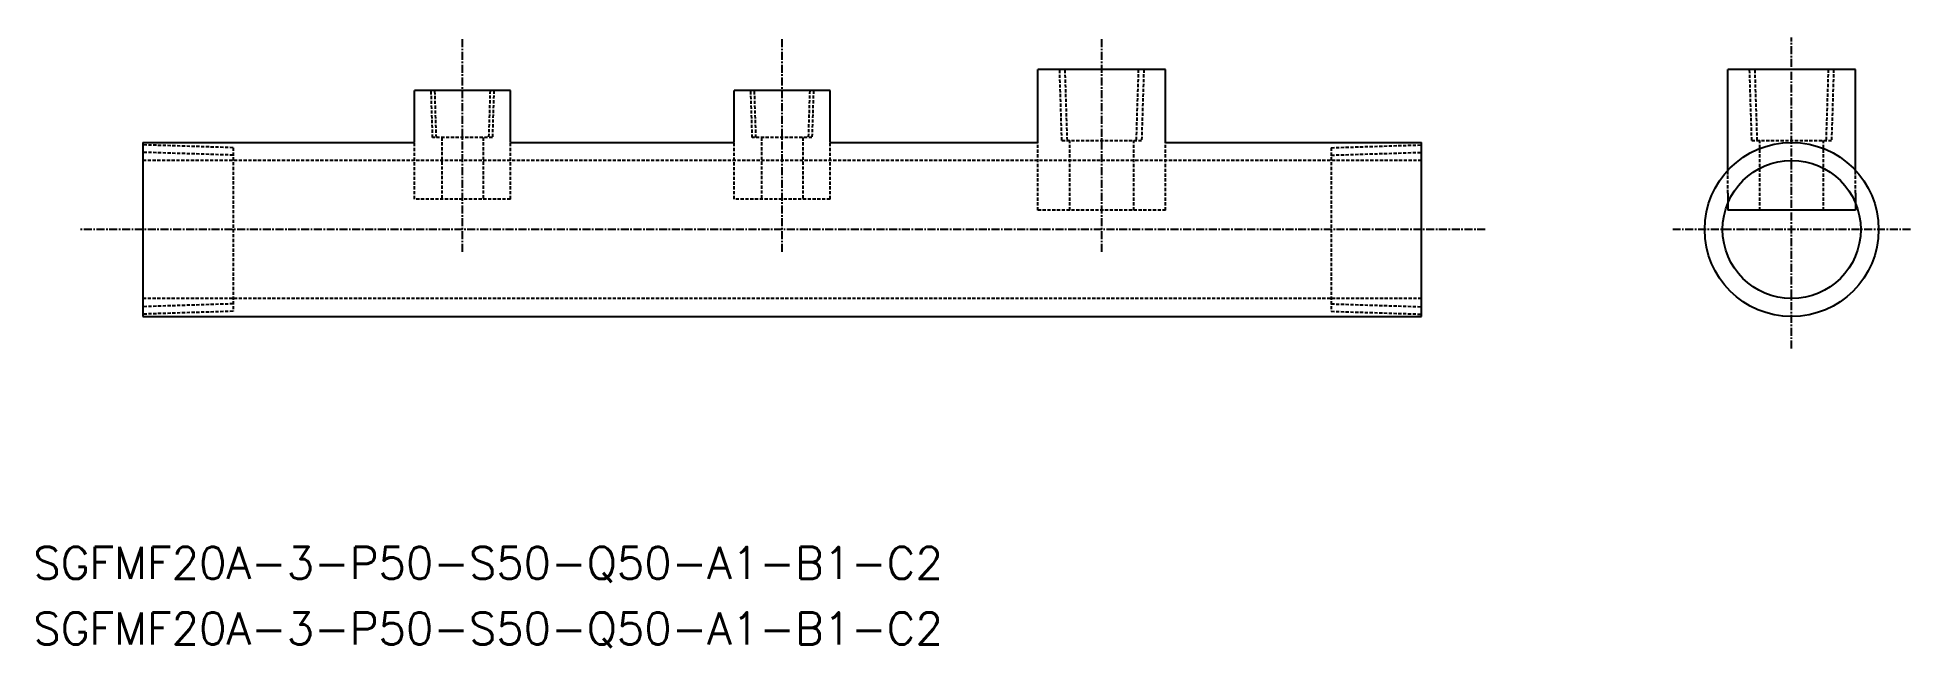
# Model space of a CAD drawing. Extents: x 283 to 576, y 463 to 558.
import ezdxf

# ---------------------------------------------------------------- set-up
doc = ezdxf.new("R2010")
doc.units = 0
doc.linetypes.add('CENTER', pattern=[2, 1.25, -0.25, 0.25, -0.25])
doc.linetypes.add('DASHED', pattern=[0.75, 0.5, -0.25])
doc.layers.get('0').update_dxf_attribs({"linetype": 'CONTINUOUS'})
doc.layers.add('CENTER', color=1, linetype='CENTER')
doc.styles.get("Standard").update_dxf_attribs({"font": 'txt.shx', "bigfont": '@extfont2.shx'})

msp = doc.modelspace()

# ---------------------------------------------------------------- linework, layer by layer
at = {"color": 7, "linetype": 'CONTINUOUS'}
for p, q in [((439.95, 541.75), (439.95, 553.15)), ((459.95, 553.15), (439.95, 553.15)), ((459.95, 541.75), (459.95, 553.15)), ((567.88, 553.15), (547.88, 553.15)), ((547.88, 536.76), (547.88, 553.15)), ((567.88, 536.76), (567.88, 553.15)), ((357.45, 549.85), (342.45, 549.85)), ((342.45, 541.75), (342.45, 549.85)), ((357.45, 541.75), (357.45, 549.85)), ((407.45, 549.85), (392.45, 549.85)), ((392.45, 541.75), (392.45, 549.85)), ((407.45, 541.75), (407.45, 549.85)), ((299.95, 541.75), (342.45, 541.75)), ((299.95, 541.75), (299.95, 514.55)), ((357.45, 541.75), (392.45, 541.75)), ((407.45, 541.75), (439.95, 541.75)), ((459.95, 541.75), (499.95, 541.75)), ((499.95, 514.55), (499.95, 541.75)), ((547.88, 533.83), (547.88, 531.15)), ((567.88, 533.83), (567.88, 531.15)), ((567.88, 531.15), (547.88, 531.15)), ((299.95, 514.55), (499.95, 514.55))]:
    msp.add_line(p, q, dxfattribs=at)
at = {"color": 3, "linetype": 'DASHED'}
for p, q in [((443.71, 542.08), (443.37, 553.15)), ((444.57, 542.08), (444.22, 553.15)), ((455.67, 553.15), (455.32, 542.08)), ((456.53, 553.15), (456.18, 542.08)), ((551.64, 542.08), (551.3, 553.15)), ((552.5, 542.08), (552.15, 553.15)), ((563.6, 553.15), (563.25, 542.08)), ((564.45, 553.15), (564.11, 542.08)), ((345.28, 542.52), (345.05, 549.85)), ((345.86, 542.52), (345.63, 549.85)), ((354.26, 549.85), (354.04, 542.52)), ((354.85, 549.85), (354.62, 542.52)), ((395.28, 542.52), (395.05, 549.85)), ((395.86, 542.52), (395.63, 549.85)), ((404.26, 549.85), (404.04, 542.52)), ((404.85, 549.85), (404.62, 542.52)), ((354.62, 542.52), (345.28, 542.52)), ((346.7, 542.52), (346.7, 532.9)), ((353.2, 542.52), (353.2, 532.9)), ((404.62, 542.52), (395.28, 542.52)), ((396.7, 542.52), (396.7, 532.9)), ((403.2, 542.52), (403.2, 532.9)), ((314.05, 540.93), (299.95, 541.37)), ((314.05, 539.77), (299.95, 540.21)), ((314.05, 540.93), (314.05, 515.37)), ((342.45, 541.75), (342.45, 541.75)), ((342.45, 532.9), (342.45, 541.75)), ((357.45, 541.75), (357.45, 541.75)), ((357.45, 532.9), (357.45, 541.75)), ((392.45, 541.75), (392.45, 541.75)), ((392.45, 532.9), (392.45, 541.75)), ((407.45, 541.75), (407.45, 541.75)), ((407.45, 532.9), (407.45, 541.75)), ((439.95, 531.15), (439.95, 541.75)), ((443.71, 542.08), (456.18, 542.08)), ((444.95, 531.15), (444.95, 542.08)), ((454.95, 531.15), (454.95, 542.08)), ((459.95, 531.15), (459.95, 541.75)), ((485.85, 540.93), (499.95, 541.37)), ((485.85, 540.93), (485.85, 515.37)), ((485.85, 539.77), (499.95, 540.21)), ((551.64, 542.08), (564.11, 542.08)), ((552.88, 531.15), (552.88, 542.08)), ((562.88, 531.15), (562.88, 542.08)), ((499.95, 538.95), (299.95, 538.95)), ((547.88, 533.83), (547.88, 536.76)), ((567.88, 533.83), (567.88, 536.76)), ((357.45, 532.9), (342.45, 532.9)), ((407.45, 532.9), (392.45, 532.9)), ((459.95, 531.15), (439.95, 531.15)), ((499.95, 517.35), (299.95, 517.35)), ((314.05, 516.53), (299.95, 516.09)), ((485.85, 516.53), (499.95, 516.09)), ((314.05, 515.37), (299.95, 514.93)), ((485.85, 515.37), (499.95, 514.93))]:
    msp.add_line(p, q, dxfattribs=at)
at = {"color": 7, "linetype": 'CONTINUOUS'}
for radius in [13.6, 10.8]:
    msp.add_circle((557.88, 528.15), radius, dxfattribs=at)
at = {"layer": 'CENTER', "linetype": 'CENTER'}
for p, q in [((349.95, 524.65), (349.95, 558.15)), ((399.95, 524.65), (399.95, 558.15)), ((399.95, 524.65), (399.95, 558.15)), ((449.95, 524.65), (449.95, 558.15)), ((557.88, 509.55), (557.88, 558.15)), ((509.95, 528.15), (289.95, 528.15)), ((576.48, 528.15), (539.28, 528.15))]:
    msp.add_line(p, q, dxfattribs=at)

# ---------------------------------------------------------------- texts
at = {"color": 7, "linetype": 'CONTINUOUS'}
for p in [(282.81, 473.55), (282.81, 463.32)]:
    msp.add_text('SGFMF20A-3-P50-S50-Q50-A1-B1-C2', height=5, dxfattribs=at).set_placement(p)

doc.saveas('drawing.dxf')
